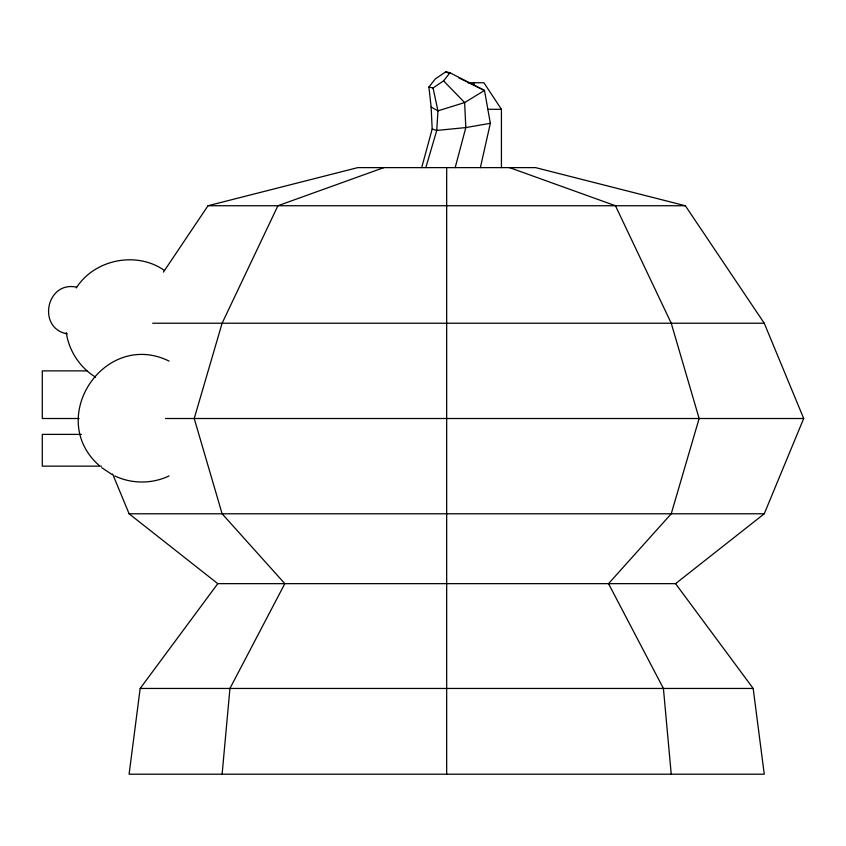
<?xml version="1.0" encoding="UTF-8"?>
<svg xmlns="http://www.w3.org/2000/svg" width="846" height="846" viewBox="0 0 846 846"><rect width="100%" height="100%" fill="white"/><g stroke="black" fill="none" stroke-linecap="round" stroke-linejoin="round"><path stroke-width="1.27" d="M222.117 774.206L229.943 688.454L284.827 583.655L222.117 513.786L194.22 418.506L222.117 323.235L277.911 205.737L383.798 167.624M217.782 583.655L140.172 688.454L129.1 774.206L764.255 774.206L753.183 688.454L675.563 583.655L217.782 583.655L129.1 513.786L112.624 473.982M480.369 167.624L490.342 123.305L484.494 90.459L458.818 77.853M455.18 167.624L465.818 127.577L464.623 102.567L443.568 80.856L433.036 87.984L428.911 87.011L431.132 107.04L432.19 129.036L421.689 167.624M425.834 167.624L436.748 130.443L437.953 110.858L433.036 87.984M675.563 583.655L764.255 513.786L803.7 418.506L764.255 323.235L685.345 205.737L535.603 167.624L357.752 167.624L208.01 205.737L163.437 272.105M76.288 287.947C94.435 259.257 136.64 250.86 164.378 270.424M428.911 87.011L435.32 78.921L445.853 71.794L449.977 72.767L484.494 90.459L464.623 102.567L437.953 110.858L431.132 107.04M443.568 80.856L449.977 72.767M169.094 475.928C152.185 484.028 131.69 484.028 114.781 475.928M490.342 123.305L465.818 127.577L436.748 130.443L432.19 129.036M467.87 82.749L483.923 82.749L501.424 109.303L501.424 167.624M487.56 109.303L501.424 109.303M208.01 205.737L685.345 205.737M152.682 323.235L764.255 323.235M86.969 370.876L42.3 370.876L42.3 418.506L79.09 418.506M165.467 418.506L803.7 418.506M81.364 434.389L42.3 434.389L42.3 466.146L101.414 466.146M129.1 513.786L764.255 513.786M140.172 688.454L753.183 688.454M76.574 287.175C46.255 280.523 36.727 328.438 67.289 333.895M509.556 167.624L615.444 205.737L671.238 323.235L699.134 418.506L671.238 513.786L608.528 583.655L663.412 688.454L671.238 774.206M169.094 361.094C104.661 329.358 45.303 418.188 99.278 465.575M445.853 71.794L449.385 73.443M112 474.532L101.647 467.605M95.566 377.157C79.873 367.545 68.896 350.762 66.263 332.552M473.76 82.749L473.993 85.277M446.677 167.624L446.677 774.206"/></g></svg>
